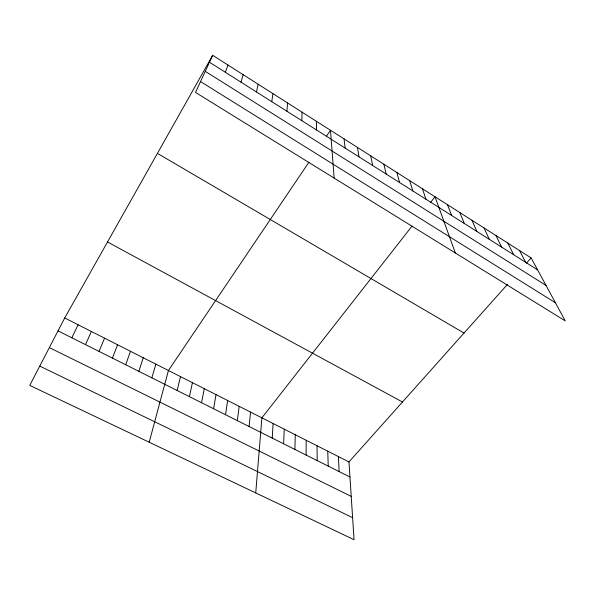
<?xml version="1.0" encoding="UTF-8"?>
<svg xmlns="http://www.w3.org/2000/svg" width="595" height="595" viewBox="0 0 595 595"><rect width="100%" height="100%" fill="white"/><g stroke="black" fill="none" stroke-linecap="round" stroke-linejoin="round"><path stroke-width="0.89" d="M306.12 455.056L306.18 440.263M294.919 449.448L295.254 434.729M301.821 120.666L302.037 112.15M283.614 443.796L284.232 429.144M272.213 438.084L273.112 423.514M286.887 111.22L287.571 102.95M255.731 492.92L261.889 417.831L412.082 226.055M249.089 426.511L250.569 412.104M237.368 420.65L239.153 406.318M271.774 101.656L272.941 93.638M225.542 414.73L227.632 400.487M213.605 408.758L216.007 394.597M201.564 402.726L204.271 388.654M256.482 91.972L258.141 84.215M189.403 396.642L192.438 382.659M177.132 390.498L180.493 376.613M149.204 442.234L168.437 370.507L308.872 162.271M241.005 82.177L243.162 74.687M151.851 377.847L155.905 364.162M138.843 371.332L143.246 357.751M125.701 364.757L130.469 351.281M225.334 72.263L228.011 65.048M112.433 358.116L117.572 344.75M99.03 351.407L104.549 338.153M85.494 344.639L91.392 331.497M212.675 55.29L195.524 92.433L565.25 320.898L531.119 257.918L212.675 55.29L64.706 317.983L29.75 385.396L354.062 539.71L348.96 461.928L507.476 284.395M71.824 337.796L78.116 324.773M326.432 136.233L330.47 130.246L334.159 178.106M430.482 202.56L435.019 196.767L455.353 252.994M526.374 263.228L531.119 257.918M39.761 366.096L352.619 517.672M49.34 347.606L351.221 496.394M58.02 330.88L349.949 476.989M64.706 317.983L348.96 461.928M107.524 241.972L402.473 401.989M157.43 153.369L464.018 333.066M200.537 81.567L555.418 302.751M205.268 71.341L546.046 285.459M209.477 62.23L537.605 269.885M519.532 250.54L525.712 262.358M507.832 243.095L513.701 254.757M496.007 235.575L501.555 247.066M484.062 227.974L489.283 239.302M471.991 220.291L476.878 231.455M459.794 212.534L464.345 223.519M447.477 204.695L451.672 215.502M422.435 188.764L425.916 199.199M409.717 180.672L412.826 190.921M396.865 172.49L399.595 182.546M383.872 164.22L386.207 174.075M370.737 155.868L372.678 165.514M357.461 147.419L358.993 156.849M344.044 138.88L345.159 148.096M338.406 456.581L339.135 471.582M327.756 451.188L328.232 466.123M316.332 121.246L316.577 130.008M317.016 445.752L317.224 460.612"/></g></svg>
